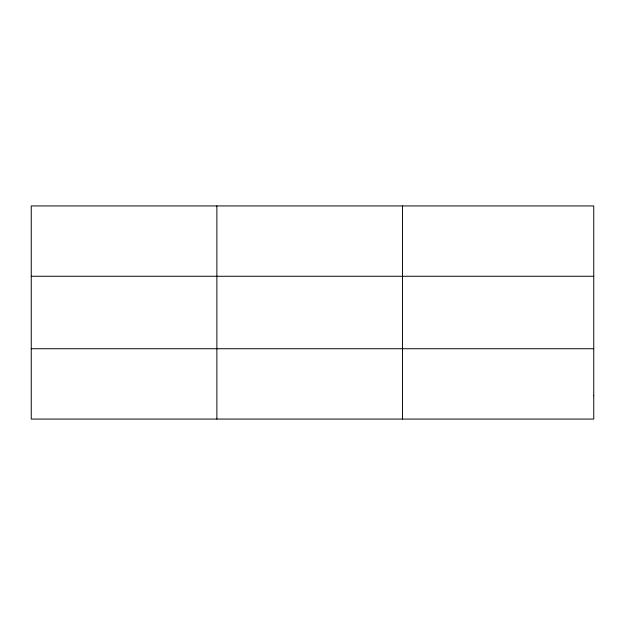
<?xml version="1.0" encoding="UTF-8"?>
<svg xmlns="http://www.w3.org/2000/svg" width="625" height="625" viewBox="0 0 625 625"><rect width="100%" height="100%" fill="white"/><g stroke="black" fill="none" stroke-linecap="round" stroke-linejoin="round"><path stroke-width="0.94" d="M216.875 205.93L216.875 419.07M402.5 205.93L402.5 419.07M31.25 276.266L593.75 276.266M31.25 348.734L593.75 348.734M593.75 395.625L593.75 419.07L31.25 419.07L31.25 205.93L593.75 205.93L593.75 395.625"/></g></svg>
